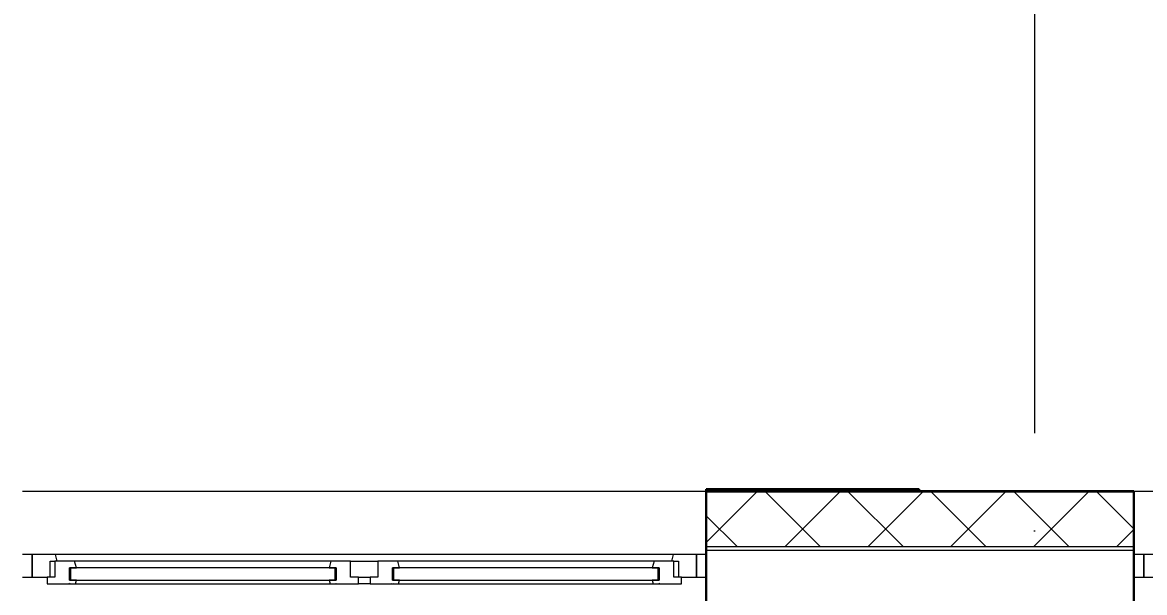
# Model space of a CAD drawing. Header units: millimetres. Extents: x -21010 to 105841, y -18351 to 135084.
# Drawn here: x 42572 to 45444, y 43917 to 45378 of the extents above; entities that cross this region are included whole.
import ezdxf
from ezdxf import colors
from ezdxf.entities.mleader import LeaderData, LeaderLine
from ezdxf.math import Vec2, Vec3

# ---------------------------------------------------------------- set-up
doc = ezdxf.new("R2010")
doc.units = ezdxf.units.MM
doc.linetypes.add('ADSK_Линия сетки', pattern=[2500, 2000, -250, 0, -250])
for name, color, linetype, lineweight in [('_ Окна', 7, 'Continuous', 9), ('ДОНМ_ТХ_Анно', 84, 'Continuous', 20), ('Окна', 7, 'Continuous', 9), ('Оси', 7, 'Continuous', 9), ('Стены внутренние', 7, 'Continuous', 18), ('Стены наружные', 7, 'Continuous', 18), ('Стены штриховка', 7, 'Continuous', 13)]:
    doc.layers.add(name, color=color, linetype=linetype, lineweight=lineweight)
doc.layers.add('ТХ_размеры', color=7, linetype='Continuous')
doc.styles.add('ГОСТ 2.304', font='CS_Gost2304.shx')
doc.styles.add('ТХ_ДОНМ', font='ARIALN.TTF')
doc.dimstyles.new('СПДС', dxfattribs={"dimscale": 100, "dimtxt": 2.5, "dimasz": 2.5, "dimexe": 2, "dimexo": 0.625, "dimgap": 1, "dimtad": 1, "dimdec": 0, "dimtxsty": 'ГОСТ 2.304', "dimblk": 'OBLIQUE', "dimblk1": 'OBLIQUE', "dimblk2": 'OBLIQUE', "dimcen": 2.5, "dimdle": 2, "dimadec": 0, "dimazin": 2, "dimtfac": 0.75, "dimtdec": 4, "dimtmove": 1, "dimatfit": 3, "dimfxl": 1, "dimtfill": 1, "dimtolj": 1, "dimarcsym": 1})

# ---------------------------------------------------------------- blocks, each defined once
blk = doc.blocks.new('_None')
blk = doc.blocks.new('_Oblique')
at = {"color": 0, "linetype": 'ByBlock', "lineweight": -2}
blk.add_line((-0.5, -0.5), (0.5, 0.5), dxfattribs=at)
blk = doc.blocks.new('*D1214')
at = {"layer": 'Defpoints', "color": 0, "ltscale": 100, "transparency": 16777216}
for p in [(45331.3, 43445), (45634.2, 43445), (45331.3, 43245)]:
    blk.add_point(p, dxfattribs=at)
at = {"layer": 'ТХ_размеры', "color": 0, "lineweight": -2, "ltscale": 100, "transparency": 16777216}
for p, q in [((46136.7, 43616.2), (46136.7, 44303.7)), ((45634.2, 43045), (45634.2, 43645)), ((45634.2, 43345), (46136.7, 43616.2)), ((45393.8, 43445), (45834.2, 43445)), ((45393.8, 43245), (45834.2, 43245))]:
    blk.add_line(p, q, dxfattribs=at)
at = {"layer": 'ТХ_размеры', "color": 0, "lineweight": -2, "ltscale": 100, "transparency": 16777216, "xscale": 250, "yscale": 250, "zscale": 250}
for p, rotation in [((45634.2, 43445), 90), ((45634.2, 43245), 270)]:
    blk.add_blockref('_Oblique', p, dxfattribs=dict(at, rotation=rotation))
at = {"layer": 'ТХ_размеры', "color": 0, "ltscale": 100, "transparency": 16777216, "insert": (45902.1, 43960), "char_height": 250, "attachment_point": 5, "rotation": 90, "style": 'ГОСТ 2.304', "bg_fill": 3, "box_fill_scale": 1.1, "bg_fill_color": 256, "bg_fill_true_color": 13158600, "bg_fill_transparency": 0}
blk.add_mtext('\\A1;200', dxfattribs=at)
blk = doc.blocks.new('1 этаж 21082025')
at = {"layer": '_ Окна'}
for p, q in [((48335, 540), (48310, 540)), ((48335, 482), (48335, 540)), ((50060, 540), (50035, 540)), ((50035, 540), (50035, 482)), ((51180, 540), (51155, 540)), ((51180, 482), (51180, 540)), ((48433, 506), (48430, 506)), ((48430, 506), (48430, 474)), ((49110, 506), (48433, 506)), ((48433, 506), (48433, 474)), ((48433, 474), (48433, 506)), ((49110, 474), (49110, 506)), ((49110, 506), (49110, 474)), ((49113, 506), (49110, 506)), ((49113, 474), (49113, 506)), ((49260, 506), (49257, 506)), ((49257, 506), (49257, 474)), ((49937, 506), (49260, 506)), ((49260, 506), (49260, 474)), ((49260, 474), (49260, 506)), ((49937, 474), (49937, 506)), ((49937, 506), (49937, 474)), ((49940, 506), (49937, 506)), ((49940, 474), (49940, 506)), ((48310, 482), (48335, 482)), ((48430, 474), (48433, 474)), ((48433, 474), (49110, 474)), ((49110, 474), (49113, 474)), ((49257, 474), (49260, 474)), ((49260, 474), (49937, 474)), ((49937, 474), (49940, 474)), ((50035, 482), (50060, 482)), ((51155, 482), (51180, 482))]:
    blk.add_line(p, q, dxfattribs=at)
at = {"layer": '_ Окна', "lineweight": 18}
for p, q in [((48394.4, 540), (48335, 540)), ((48335, 540), (48335, 482)), ((48381, 482), (48381, 523)), ((48381, 523), (48393, 523)), ((48393, 523), (48393, 482)), ((48443.4, 523), (48393, 523)), ((48399, 523), (48394.4, 540)), ((48448, 506), (48443.4, 523)), ((49099.6, 523), (49095, 506)), ((49150, 523), (49099.6, 523)), ((49150, 482), (49150, 523)), ((49220, 523), (49220, 482)), ((49270.4, 523), (49220, 523)), ((49275, 506), (49270.4, 523)), ((49926.6, 523), (49922, 506)), ((49977, 523), (49926.6, 523)), ((49975.6, 540), (49971, 523)), ((50035, 540), (49975.6, 540)), ((49977, 482), (49977, 523)), ((49977, 523), (49989, 523)), ((49989, 523), (49989, 482)), ((50035, 482), (50035, 540)), ((51239.4, 540), (51180, 540)), ((51180, 540), (51180, 482)), ((48430, 474), (48430, 506)), ((48430, 506), (48448, 506)), ((49095, 506), (49113, 506)), ((49113, 506), (49113, 474)), ((49257, 474), (49257, 506)), ((49257, 506), (49275, 506)), ((49922, 506), (49940, 506)), ((49940, 506), (49940, 474)), ((48335, 482), (48373, 482)), ((48393, 482), (48373, 482)), ((48373, 482), (48373, 465)), ((48373, 465), (48429, 465)), ((48429, 465), (48430, 466)), ((48448, 474), (48430, 474)), ((48430, 466), (48431, 465)), ((48431, 465), (48445.6, 465)), ((48445.6, 465), (48448, 474)), ((49113, 474), (49095, 474)), ((49095, 474), (49097.4, 465)), ((49097.4, 465), (49112, 465)), ((49112, 465), (49113, 466)), ((49113, 466), (49114, 465)), ((49114, 465), (49170, 465)), ((49170, 482), (49150, 482)), ((49170, 465), (49170, 482)), ((49220, 482), (49200, 482)), ((49200, 482), (49200, 465)), ((49200, 465), (49256, 465)), ((49256, 465), (49257, 466)), ((49275, 474), (49257, 474)), ((49257, 466), (49258, 465)), ((49258, 465), (49272.6, 465)), ((49272.6, 465), (49275, 474)), ((49940, 474), (49922, 474)), ((49922, 474), (49924.4, 465)), ((49924.4, 465), (49939, 465)), ((49939, 465), (49940, 466)), ((49940, 466), (49941, 465)), ((49941, 465), (49997, 465)), ((49997, 482), (49977, 482)), ((49997, 465), (49997, 482)), ((49997, 482), (50035, 482)), ((51180, 482), (51218, 482))]:
    blk.add_line(p, q, dxfattribs=at)
at = {"layer": 'Окна'}
for p, q in [((49975.6, 540), (48394.4, 540)), ((49099.6, 523), (48443.4, 523)), ((49150, 523), (49220, 523)), ((49926.6, 523), (49270.4, 523)), ((48429, 465), (48431, 465)), ((48445.6, 465), (49097.4, 465)), ((49112, 465), (49114, 465)), ((49170, 482), (49200, 482)), ((49200, 465), (49170, 465)), ((49256, 465), (49258, 465)), ((49272.6, 465), (49924.4, 465)), ((49939, 465), (49941, 465))]:
    blk.add_line(p, q, dxfattribs=at)
at = {"layer": 'Оси', "linetype": 'ADSK_Линия сетки'}
blk.add_line((50900, 5350.6), (50900, -17365.8), dxfattribs=at)
at = {"layer": 'Стены внутренние'}
for p, q in [((48310, 702), (50060, 702)), ((51155, 702), (52905, 702)), ((51155, 550), (50060, 550))]:
    blk.add_line(p, q, dxfattribs=at)
at = {"layer": 'Стены внутренние', "lineweight": 30}
for p, q in [((51155, 702), (50060, 702)), ((50060, 702), (50060, 560)), ((51155, 560), (51155, 702)), ((50060, 0), (50060, 550)), ((51155, 0), (51155, 550))]:
    blk.add_line(p, q, dxfattribs=at)
at = {"layer": 'Стены внутренние', "linetype": 'Continuous', "lineweight": 9}
for p, q in [((50062, 572), (50190, 700)), ((50108.2, 702), (50107, 700)), ((50351.7, 560), (50211.7, 700)), ((50262.1, 560), (50402.1, 700)), ((50563.8, 560), (50423.8, 700)), ((50474.3, 560), (50614.3, 700)), ((50775.9, 560), (50635.9, 700)), ((50686.4, 560), (50826.4, 700)), ((50988.1, 560), (50848.1, 700)), ((50898.5, 560), (51038.5, 700)), ((50929.4, 702), (50928.2, 700)), ((51153, 607.2), (51060.2, 700)), ((51155, 686.4), (51153, 682.9)), ((51153, 671.7), (51155, 671.7)), ((50139.5, 560), (50062, 637.5)), ((51110.7, 560), (51153, 602.3))]:
    blk.add_line(p, q, dxfattribs=at)
at = {"layer": 'Стены наружные', "lineweight": 30}
for p, q in [((50605, 707), (50060, 707)), ((50060, 707), (50060, 702)), ((50605, 702), (50605, 707)), ((50060, 560), (50060, 550)), ((51155, 550), (51155, 560))]:
    blk.add_line(p, q, dxfattribs=at)
at = {"layer": 'Стены наружные', "linetype": 'Continuous', "lineweight": 9}
blk.add_line((50111, 707), (50108.2, 702), dxfattribs=at)
at = {"layer": 'Стены штриховка'}
for p, q in [((50062, 560), (50062, 700)), ((50062, 700), (51153, 700)), ((51153, 700), (51153, 560)), ((50060, 560), (51155, 560))]:
    blk.add_line(p, q, dxfattribs=at)

msp = doc.modelspace()

# ---------------------------------------------------------------- block references
msp.add_blockref('1 этаж 21082025', (-5738, 43475))

# ---------------------------------------------------------------- next in the draw order: dimensions: what is measured, and where the dimension line sits
at = {"layer": 'ТХ_размеры', "ltscale": 100}
dim = msp.add_linear_dim(base=(45634.2, 43445), p1=(45331.3, 43245), p2=(45331.3, 43445), angle=90, dimstyle='СПДС', dxfattribs=at)
dim.commit()
dim.dimension.update_dxf_attribs({"geometry": '*D1214', "text_midpoint": (46136.7, 43716.2), "dimtype": 160})

# ---------------------------------------------------------------- next in the draw order: leaders
at = {"layer": 'ДОНМ_ТХ_Анно'}
ml = msp.add_multileader_mtext('Standard', dxfattribs=at)
ml.set_content('П58', color=256, style='ТХ_ДОНМ')
ml.set_leader_properties()
ml.set_arrow_properties(name='NONE')
ml.build(insert=Vec2(0, 0))
ml.multileader.update_dxf_attribs({"text_left_attachment_type": 6, "text_right_attachment_type": 6, "dogleg_length": 0.25, "arrow_head_size": 250})
ctx = ml.context
ctx.base_point, ctx.char_height, ctx.arrow_head_size, ctx.landing_gap_size, ctx.plane_origin = Vec3(45830.5, 44562.8), 250, 250, 25, Vec3(42540.1, 40386.6)
ctx.left_attachment, ctx.right_attachment = 6, 6
notes = []
notes.append((ctx, [(0, (1, 1, 0), (45651.1, 44562.8), (1, 0), 179.4, [(2, [(45409.7, 42838.8)], 0, [])])]))
ctx.mtext.insert, ctx.mtext.flow_direction = Vec3(45855.5, 44862.8), 5
for ctx, leaders in notes:
    for number, flags, end, landing, length, lines in leaders:
        leader = LeaderData()
        leader.index, (leader.has_last_leader_line, leader.has_dogleg_vector, leader.attachment_direction) = number, flags
        leader.last_leader_point, leader.dogleg_vector, leader.dogleg_length = Vec3(end), Vec3(landing), length
        for number, points, colour, breaks in lines:
            line = LeaderLine()
            line.index, line.vertices, line.color, line.breaks = number, Vec3.list(points), colors.encode_raw_color(colour), breaks
            leader.lines.append(line)
        ctx.leaders.append(leader)

doc.saveas('drawing.dxf')
